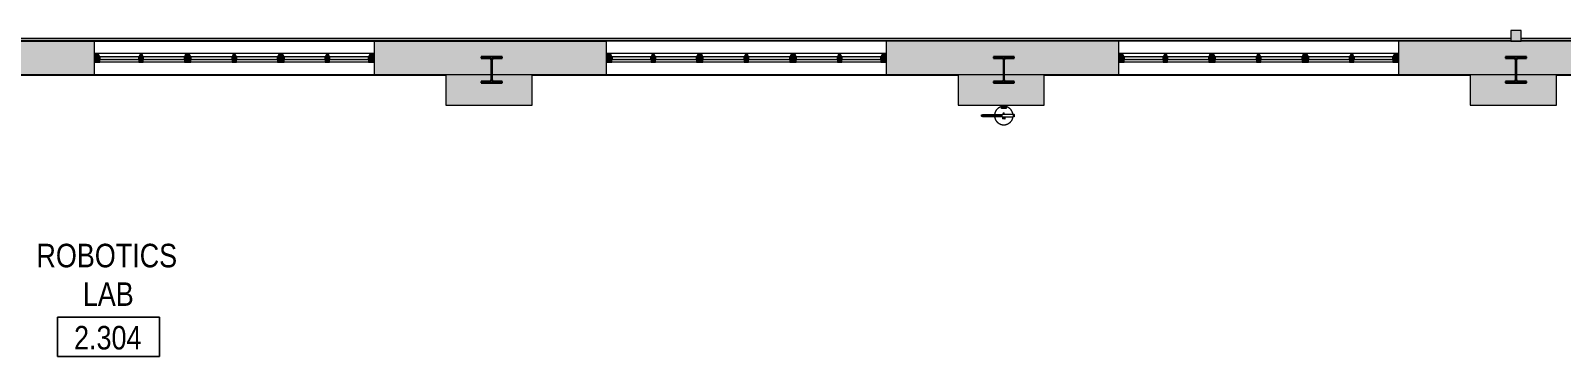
# Model space of a CAD drawing. Header units: inches. Extents: x -3803 to -1421, y -3454 to -210.
# Drawn here: x -2593 to -2007, y -334 to -210 of the extents above; entities that cross this region are included whole.
import ezdxf

# ---------------------------------------------------------------- set-up
doc = ezdxf.new("R2010")
doc.units = ezdxf.units.IN
doc.header["$MEASUREMENT"] = 0
doc.linetypes.add('Hidden Equipment- BSALS', pattern=[0.0625, 0.03125, -0.03125])
for name, color, linetype, lineweight in [('A-AREA-IDEN', 2, 'Continuous', 9), ('A-FLOR', 192, 'Continuous', 13), ('A-GENM', 13, 'Continuous', 9), ('A-GLAZ-CURT', 52, 'Continuous', 13), ('A-GLAZ-CWMG', 51, 'Continuous', 13), ('A-WALL', 113, 'Continuous', 13), ('A-WALL-PATT', 111, 'Continuous', 13), ('I-WALL', 2, 'Continuous', 13), ('Q-SPCQ', 91, 'Continuous', 13), ('S-COLS', 52, 'Continuous', 13)]:
    doc.layers.add(name, color=color, linetype=linetype, lineweight=lineweight)
doc.styles.add('Arial Narrow', font='ARIALN.TTF', dxfattribs={"height": 9})

# ---------------------------------------------------------------- blocks, each defined once
blk = doc.blocks.new('_STL - Column - W Shape - 2017v1 - W10x39-1513825-DIMENSION PLAN - LEVEL 2 _579_ - 2__ - CAD')
at = {"layer": 'S-COLS'}
blk.add_hatch(color=130, dxfattribs=at).paths.add_polyline_path([(-4, -4.96), (3.99, -4.96), (3.99, -4.43), (0.66, -4.43), (0.31, -4.28), (0.16, -3.93), (0.16, 3.93), (0.31, 4.28), (0.66, 4.43), (3.99, 4.43), (3.99, 4.96), (-4, 4.96), (-4, 4.43), (-0.66, 4.43), (-0.31, 4.28), (-0.16, 3.93), (-0.16, -3.93), (-0.31, -4.28), (-0.66, -4.43), (-4, -4.43)], flags=0)
at = {"layer": 'S-COLS', "color": 253, "lineweight": 25}
for p, q in [((3.99, 4.96), (-4, 4.96)), ((-4, 4.96), (-4, 4.43)), ((-4, 4.43), (-0.66, 4.43)), ((-0.16, 3.93), (-0.16, -3.93)), ((0.16, -3.93), (0.16, 3.93)), ((0.66, 4.43), (3.99, 4.43)), ((3.99, 4.43), (3.99, 4.96)), ((-0.66, -4.43), (-4, -4.43)), ((-4, -4.43), (-4, -4.96)), ((-4, -4.96), (3.99, -4.96)), ((3.99, -4.43), (0.66, -4.43)), ((3.99, -4.96), (3.99, -4.43))]:
    blk.add_line(p, q, dxfattribs=at)
for centre, start, end in [((-0.66, 3.93), 0, 90), ((0.66, 3.93), 90, 180), ((-0.66, -3.93), 270, 0), ((0.66, -3.93), 180, 270)]:
    blk.add_arc(centre, 0.5, start, end, dxfattribs=at)
blk = doc.blocks.new('15830016-STRUCT_MARTINEZ-MOORE_CENTRAL_v2018_rvt-1-DIMENSION PLAN - LEVEL 2 _579_ - 2__ - CAD')
at = {"color": 250, "lineweight": 13}
for p in [(-2416.4, -224.64), (-2220.4, -224.64), (-2024.4, -224.64)]:
    blk.add_blockref('_STL - Column - W Shape - 2017v1 - W10x39-1513825-DIMENSION PLAN - LEVEL 2 _579_ - 2__ - CAD', p, dxfattribs=at)
blk = doc.blocks.new('level 2 - band2 - level 2 - band-474741-DIMENSION PLAN - LEVEL 2 _579_ - 2__ - CAD')
at = {"layer": 'A-WALL', "lineweight": 20}
for p, q in [((-2610.4, -212.52), (-2026.4, -212.52)), ((-2610.4, -213.27), (-2026.4, -213.27)), ((-2022.4, -212.52), (-1633.27, -212.52)), ((-2022.4, -213.27), (-1832.9, -213.27))]:
    blk.add_line(p, q, dxfattribs=at)
blk = doc.blocks.new('System Panel - Winco Glass-383966-DIMENSION PLAN - LEVEL 2 _579_ - 2__ - CAD')
at = {"layer": 'A-GLAZ-CURT', "lineweight": 9}
blk.add_hatch(color=90, dxfattribs=at).paths.add_polyline_path([(7.46, 0), (-7.46, 0), (-7.46, -1), (7.46, -1)], flags=0)
at = {"layer": 'A-GLAZ-CURT', "lineweight": 20}
for p, q in [((7.46, 0), (-7.46, 0)), ((-7.46, 0), (-7.46, -1)), ((-7.46, -1), (7.46, -1)), ((7.46, -1), (7.46, 0))]:
    blk.add_line(p, q, dxfattribs=at)
blk = doc.blocks.new('System Panel - Winco Glass-383967-DIMENSION PLAN - LEVEL 2 _579_ - 2__ - CAD')
at = {"layer": 'A-GLAZ-CURT', "lineweight": 9}
blk.add_hatch(color=90, dxfattribs=at).paths.add_polyline_path([(7.89, 0), (-7.89, 0), (-7.89, -1), (7.89, -1)], flags=0)
at = {"layer": 'A-GLAZ-CURT', "lineweight": 20}
for p, q in [((7.89, 0), (-7.89, 0)), ((-7.89, 0), (-7.89, -1)), ((7.89, -1), (7.89, 0)), ((-7.89, -1), (7.89, -1))]:
    blk.add_line(p, q, dxfattribs=at)
blk = doc.blocks.new('Rectangular Mullion - Winco Accent Full-Large-383988-DIMENSION PLAN - LEVEL 2 _579_ - 2__ - CAD')
at = {"layer": 'A-GLAZ-CWMG', "lineweight": 9}
blk.add_hatch(color=90, dxfattribs=at).paths.add_polyline_path([(1.22, 0), (0.64, -1.25), (-0.64, -1.25), (-1.22, 0), (-1.22, 2), (1.22, 2)], flags=0)
at = {"layer": 'A-GLAZ-CWMG', "lineweight": 20}
for p, q in [((-1.22, 2), (1.22, 2)), ((-1.22, 0), (-1.22, 2)), ((-0.64, -1.25), (-1.22, 0)), ((1.22, 0), (0.64, -1.25)), ((1.22, 2), (1.22, 0)), ((0.64, -1.25), (-0.64, -1.25))]:
    blk.add_line(p, q, dxfattribs=at)
blk = doc.blocks.new('Rectangular Mullion - Winco Accent Full-383995-DIMENSION PLAN - LEVEL 2 _579_ - 2__ - CAD')
at = {"layer": 'A-GLAZ-CWMG', "lineweight": 9}
blk.add_hatch(color=90, dxfattribs=at).paths.add_polyline_path([(0.84, 0), (0.26, -1.25), (-0.26, -1.25), (-0.84, 0), (-0.84, 2), (0.84, 2)], flags=0)
at = {"layer": 'A-GLAZ-CWMG', "lineweight": 20}
for p, q in [((-0.84, 2), (0.84, 2)), ((-0.84, 0), (-0.84, 2)), ((-0.26, -1.25), (-0.84, 0)), ((0.84, 0), (0.26, -1.25)), ((0.84, 2), (0.84, 0)), ((0.26, -1.25), (-0.26, -1.25))]:
    blk.add_line(p, q, dxfattribs=at)
blk = doc.blocks.new('Rectangular Mullion - Winco Accent Full_Right-Large-384009-DIMENSION PLAN - LEVEL 2 _579_ - 2__ - CAD')
at = {"layer": 'A-GLAZ-CWMG', "lineweight": 9}
blk.add_hatch(color=90, dxfattribs=at).paths.add_polyline_path([(-2.06, 0), (-1.48, -1.25), (0, -1.25), (0, 2), (-2.06, 2)], flags=0)
at = {"layer": 'A-GLAZ-CWMG', "lineweight": 20}
for p, q in [((0, 2), (-2.06, 2)), ((-2.06, 2), (-2.06, 0)), ((-2.06, 0), (-1.48, -1.25)), ((0, -1.25), (0, 2)), ((-1.48, -1.25), (0, -1.25))]:
    blk.add_line(p, q, dxfattribs=at)
blk = doc.blocks.new('Rectangular Mullion - Winco Accent Full_Left-Large-384018-DIMENSION PLAN - LEVEL 2 _579_ - 2__ - CAD')
at = {"layer": 'A-GLAZ-CWMG', "lineweight": 9}
blk.add_hatch(color=90, dxfattribs=at).paths.add_polyline_path([(0, -1.25), (-1.48, -1.25), (-2.06, 0), (-2.06, 2), (0, 2)], flags=0)
at = {"layer": 'A-GLAZ-CWMG', "lineweight": 20}
for p, q in [((-2.06, 0), (-2.06, 2)), ((-2.06, 2), (0, 2)), ((-1.48, -1.25), (-2.06, 0)), ((0, 2), (0, -1.25)), ((0, -1.25), (-1.48, -1.25))]:
    blk.add_line(p, q, dxfattribs=at)
blk = doc.blocks.new('Rectangular Mullion - Winco Accent Full_Right-Large-384019-DIMENSION PLAN - LEVEL 2 _579_ - 2__ - CAD')
at = {"layer": 'A-GLAZ-CWMG', "lineweight": 9}
for p, q in [((-1638.83, -782.08), (-1638.83, -767.15)), ((-1635.58, -782.66), (-1635.58, -766.57))]:
    blk.add_line(p, q, dxfattribs=at)
blk = doc.blocks.new('Rectangular Mullion - Winco Accent Full_Right-Large-384020-DIMENSION PLAN - LEVEL 2 _579_ - 2__ - CAD')
at = {"layer": 'A-GLAZ-CWMG', "lineweight": 9}
for p, q in [((-1638.83, -747.26), (-1638.83, -731.48)), ((-1635.58, -747.84), (-1635.58, -730.9))]:
    blk.add_line(p, q, dxfattribs=at)
blk = doc.blocks.new('Rectangular Mullion - Winco Accent Full_Right-Large-V29-DIMENSION PLAN - LEVEL 2 _579_ - 2__ - CAD')
at = {"layer": 'A-GLAZ-CWMG', "lineweight": 9}
for p, q in [((-1638.83, -729.8), (-1638.83, -714.03)), ((-1635.58, -730.38), (-1635.58, -713.44))]:
    blk.add_line(p, q, dxfattribs=at)
blk = doc.blocks.new('Rectangular Mullion - Winco Accent Full_Right-Large-384021-DIMENSION PLAN - LEVEL 2 _579_ - 2__ - CAD')
at = {"layer": 'A-GLAZ-CWMG', "lineweight": 9}
for p, q in [((-1638.83, -694.13), (-1638.83, -679.2)), ((-1635.58, -694.71), (-1635.58, -678.62))]:
    blk.add_line(p, q, dxfattribs=at)
blk = doc.blocks.new('Equip-Fire_Extinguisher-Bracket-Mnt-BSALS - FEB-V102-DIMENSION PLAN - LEVEL 2 _579_ - 2__ - CAD')
at = {"layer": 'Q-SPCQ', "lineweight": 20}
for p, q in [((-0.89, 3.2), (0.89, 3.2)), ((-0.89, 2.81), (-0.89, 3.2)), ((-0.89, 2.71), (-0.89, 2.81)), ((-0.89, 2.81), (0.89, 2.81)), ((-0.81, 2.81), (-0.81, 2.71)), ((-0.59, -0.59), (-0.59, 0.59)), ((-0.2, 1.1), (-0.2, 0.59)), ((-0.2, 1.1), (0.2, 1.1)), ((-0.19, 1.1), (-0.2, 1.1)), ((0.2, 1.1), (0.19, 1.1)), ((0.2, 0.59), (0.2, 1.1)), ((0.81, 2.71), (0.81, 2.81)), ((0.89, 3.2), (0.89, 2.81)), ((0.89, 2.81), (0.89, 2.71)), ((3.54, 0.59), (3.54, -0.59)), ((3.94, 0.46), (3.94, 0.51)), ((3.94, 0.46), (3.94, -0.46)), ((-0.47, -0.8), (-0.47, -1.27)), ((-0.47, -0.8), (0.47, -0.8)), ((-0.45, -0.8), (-0.47, -0.8)), ((-0.47, -1.27), (-0.45, -1.27)), ((0.47, -1.27), (-0.47, -1.27)), ((-0.2, -0.59), (-0.2, -0.8)), ((0.2, -0.8), (0.2, -0.59)), ((0.47, -0.8), (0.45, -0.8)), ((0.45, -1.27), (0.47, -1.27)), ((0.47, -1.27), (0.47, -0.8)), ((3.94, -0.51), (3.94, -0.46))]:
    blk.add_line(p, q, dxfattribs=at)
at = {"layer": 'Q-SPCQ', "lineweight": 20, "flags": 128}
for points in [[(-8.22, -0.35), (-8.29, -0.35), (-8.36, -0.32), (-8.43, -0.28), (-8.48, -0.23), (-8.52, -0.17), (-8.55, -0.1), (-8.57, -0.03), (-8.57, 0.04), (-8.55, 0.12), (-8.52, 0.19), (-8.47, 0.25), (-8.42, 0.29), (-8.37, 0.32), (-8.29, 0.35), (-8.22, 0.35)], [(-0.59, 0.35), (-2.13, 0.35), (-3.61, 0.35), (-4.89, 0.35), (-5.96, 0.35), (-6.82, 0.35), (-7.47, 0.35), (-7.92, 0.35), (-8.17, 0.35), (-8.2, 0.35), (-8.03, 0.35)], [(-8.03, 0.35), (-8.2, 0.35), (-8.17, 0.35), (-7.92, 0.35), (-7.47, 0.35), (-6.82, 0.35), (-5.96, 0.35), (-4.89, 0.35), (-3.61, 0.35), (-2.13, 0.35), (-0.59, 0.35)], [(3.49, 0.59), (3.47, 0.7), (3.44, 0.84), (3.41, 0.98), (3.36, 1.11), (3.32, 1.25), (3.26, 1.38), (3.21, 1.51), (3.14, 1.64), (3.07, 1.76), (3, 1.88), (2.92, 2), (2.84, 2.12), (2.76, 2.23), (2.66, 2.34), (2.57, 2.44), (2.47, 2.54), (2.37, 2.64), (2.26, 2.73), (2.15, 2.82), (2.03, 2.9), (1.91, 2.98), (1.79, 3.06), (1.67, 3.13), (1.54, 3.19), (1.41, 3.25), (1.28, 3.3), (1.15, 3.35), (1.02, 3.39), (0.88, 3.43), (0.74, 3.46), (0.6, 3.49), (0.46, 3.51), (0.32, 3.53), (0.18, 3.54), (0.04, 3.54), (-0.1, 3.54), (-0.25, 3.53), (-0.39, 3.52), (-0.53, 3.5), (-0.67, 3.48), (-0.81, 3.45), (-0.94, 3.42), (-1.08, 3.38), (-1.21, 3.33), (-1.34, 3.28), (-1.47, 3.22), (-1.6, 3.16), (-1.73, 3.09), (-1.85, 3.02), (-1.97, 2.95), (-2.09, 2.86), (-2.2, 2.78), (-2.31, 2.69), (-2.41, 2.59), (-2.52, 2.5), (-2.61, 2.39), (-2.71, 2.29), (-2.8, 2.18), (-2.88, 2.06), (-2.96, 1.95), (-3.04, 1.83), (-3.11, 1.7), (-3.17, 1.58), (-3.23, 1.45), (-3.29, 1.32), (-3.34, 1.19), (-3.38, 1.05), (-3.42, 0.92), (-3.46, 0.78), (-3.49, 0.64), (-3.51, 0.5), (-3.53, 0.36)], [(-8.03, -0.35), (-8.2, -0.35), (-8.17, -0.35), (-7.92, -0.35), (-7.47, -0.35), (-6.82, -0.35), (-5.96, -0.35), (-4.89, -0.35), (-3.61, -0.35), (-2.13, -0.35), (-0.59, -0.35)], [(-0.59, -0.35), (-2.13, -0.35), (-3.61, -0.35), (-4.89, -0.35), (-5.96, -0.35), (-6.82, -0.35), (-7.47, -0.35), (-7.92, -0.35), (-8.17, -0.35), (-8.2, -0.35), (-8.03, -0.35)], [(-3.53, -0.35), (-3.52, -0.42), (-3.5, -0.56), (-3.47, -0.7), (-3.44, -0.84), (-3.41, -0.98), (-3.36, -1.11), (-3.32, -1.25), (-3.26, -1.38), (-3.21, -1.51), (-3.14, -1.64), (-3.07, -1.76), (-3, -1.88), (-2.92, -2), (-2.84, -2.12), (-2.76, -2.23), (-2.66, -2.34), (-2.57, -2.44), (-2.47, -2.54), (-2.37, -2.64), (-2.26, -2.73), (-2.15, -2.82), (-2.03, -2.9), (-1.91, -2.98), (-1.79, -3.06), (-1.67, -3.13), (-1.54, -3.19), (-1.41, -3.25), (-1.28, -3.3), (-1.15, -3.35), (-1.02, -3.39), (-0.88, -3.43), (-0.74, -3.46), (-0.6, -3.49), (-0.46, -3.51), (-0.32, -3.53), (-0.18, -3.54), (-0.04, -3.54), (0.1, -3.54), (0.25, -3.53), (0.39, -3.52), (0.53, -3.5), (0.67, -3.48), (0.81, -3.45), (0.94, -3.42), (1.08, -3.38), (1.21, -3.33), (1.34, -3.28), (1.47, -3.22), (1.6, -3.16), (1.73, -3.09), (1.85, -3.02), (1.97, -2.95), (2.09, -2.86), (2.2, -2.78), (2.31, -2.69), (2.41, -2.59), (2.52, -2.5), (2.61, -2.39), (2.71, -2.29), (2.8, -2.18), (2.88, -2.06), (2.96, -1.95), (3.04, -1.83), (3.11, -1.7), (3.17, -1.58), (3.23, -1.45), (3.29, -1.32), (3.34, -1.19), (3.38, -1.05), (3.42, -0.92), (3.46, -0.78), (3.49, -0.64), (3.49, -0.59)]]:
    blk.add_lwpolyline(points, dxfattribs=at)
at = {"layer": 'Q-SPCQ', "lineweight": 20}
for start, end in [(118.43379, 121.2684), (58.85413, 60.75517), (238.85413, 241.31522), (298.43379, 301.2684)]:
    blk.add_arc((0, 0), 3.54, start, end, dxfattribs=at)
for centre, start_param, end_param in [((-0.01, 1.79), 1.719907, 1.734919), ((0.01, 1.79), 1.406674, 1.421685)]:
    blk.add_ellipse(centre, major_axis=(5.38, 0), ratio=0.173648, start_param=start_param, end_param=end_param, dxfattribs=at)
for points in [[(-0.89, 2.71), (-0.89, 2.74), (-0.89, 2.78), (-0.89, 2.81)], [(-0.59, 0.59), (-0.12, 0.59), (1.26, 0.59), (3.54, 0.59)], [(0.89, 2.81), (0.89, 2.78), (0.89, 2.74), (0.89, 2.71)], [(3.54, 0.51), (3.68, 0.51), (3.81, 0.51), (3.94, 0.51)], [(3.54, 0.46), (3.68, 0.46), (3.81, 0.46), (3.94, 0.46)], [(3.54, -0.59), (1.26, -0.59), (-0.12, -0.59), (-0.59, -0.59)], [(3.94, -0.46), (3.81, -0.46), (3.68, -0.46), (3.54, -0.46)], [(3.94, -0.51), (3.81, -0.51), (3.68, -0.51), (3.54, -0.51)]]:
    blk.add_open_spline(points, degree=3, dxfattribs=at)
blk = doc.blocks.new('Down Spouts3 - Down Spouts-4005655-DIMENSION PLAN - LEVEL 2 _579_ - 2__ - CAD')
at = {"layer": 'A-GENM'}
h = blk.add_hatch(color=90, dxfattribs=at)
h.paths.add_polyline_path([(-2022.4, -213.65), (-2022.4, -209.65), (-2026.4, -209.65), (-2026.4, -213.65)], flags=0)
h.paths.add_polyline_path([(-2614.4, -213.65), (-2610.4, -213.65), (-2610.4, -209.65), (-2614.4, -209.65)], flags=0)
h.paths.add_polyline_path([(-3202.4, -213.65), (-3198.4, -213.65), (-3198.4, -209.65), (-3202.4, -209.65)], flags=0)
for p, q in [((-2022.4, -209.65), (-2026.4, -209.65)), ((-2026.4, -209.65), (-2026.4, -213.65)), ((-2022.4, -213.65), (-2022.4, -209.65)), ((-2026.4, -213.65), (-2022.4, -213.65))]:
    blk.add_line(p, q, dxfattribs=at)
blk = doc.blocks.new('Room Tag- BSALS - Room Tag-28050-DIMENSION PLAN - LEVEL 2 _579_ - 2__ - CAD')
at = {"layer": 'A-AREA-IDEN'}
for p, q in [((-0.203125, -0.171875), (-0.203125, -0.015625)), ((-0.203125, -0.015625), (0.203125, -0.015625)), ((0.203125, -0.015625), (-0.203125, -0.015625)), ((-0.203125, -0.015625), (-0.203125, -0.171875)), ((0.203125, -0.015625), (0.203125, -0.171875)), ((0.203125, -0.171875), (0.203125, -0.015625)), ((0.203125, -0.171875), (-0.203125, -0.171875)), ((-0.203125, -0.171875), (0.203125, -0.171875))]:
    blk.add_line(p, q, dxfattribs=at)

msp = doc.modelspace()

# ---------------------------------------------------------------- hatches: boundary and pattern name
at = {"layer": 'A-WALL-PATT', "lineweight": 20}
h = msp.add_hatch(color=10, dxfattribs=at)
h.paths.add_polyline_path([(-3579.52, -226.52), (-3525.4, -226.52), (-3525.4, -213.64), (-3579.52, -213.64)], flags=0)
h.paths.add_polyline_path([(-3461.4, -226.52), (-3396.56, -226.52), (-3396.56, -220.71), (-3396.7, -220.36), (-3397.06, -220.21), (-3400.39, -220.21), (-3400.39, -219.68), (-3392.4, -219.68), (-3392.4, -220.21), (-3395.74, -220.21), (-3396.09, -220.36), (-3396.24, -220.71), (-3396.24, -226.52), (-3352.4, -226.52), (-3352.4, -213.64), (-3461.4, -213.64)], flags=0)
h.paths.add_polyline_path([(-3245.4, -226.52), (-3200.56, -226.52), (-3200.56, -220.71), (-3200.7, -220.36), (-3201.06, -220.21), (-3204.39, -220.21), (-3204.39, -219.68), (-3196.4, -219.68), (-3196.4, -220.21), (-3199.8, -220.24), (-3200.09, -220.36), (-3200.24, -220.71), (-3200.24, -226.52), (-3156.4, -226.52), (-3156.4, -213.64), (-3245.4, -213.64), (-3245.4, -220.21)], flags=0)
h.paths.add_polyline_path([(-3049.4, -226.52), (-3004.56, -226.52), (-3004.56, -220.71), (-3004.7, -220.36), (-3005.06, -220.21), (-3008.39, -220.21), (-3008.39, -219.68), (-3000.4, -219.68), (-3000.4, -220.21), (-3003.74, -220.21), (-3004.09, -220.36), (-3004.24, -220.71), (-3004.24, -226.52), (-2959.4, -226.52), (-2959.4, -213.64), (-3049.4, -213.64)], flags=0)
h.paths.add_polyline_path([(-2852.4, -226.52), (-2808.56, -226.52), (-2808.56, -220.71), (-2808.7, -220.36), (-2809.06, -220.21), (-2812.39, -220.21), (-2812.39, -219.68), (-2804.4, -219.68), (-2804.4, -220.21), (-2807.74, -220.21), (-2808.09, -220.36), (-2808.24, -220.71), (-2808.24, -226.52), (-2764.4, -226.52), (-2764.4, -213.64), (-2852.4, -213.64), (-2852.4, -220.21)], flags=0)
h.paths.add_polyline_path([(-2657.4, -226.52), (-2612.56, -226.52), (-2612.56, -220.71), (-2612.7, -220.36), (-2613.06, -220.21), (-2616.39, -220.21), (-2616.39, -219.68), (-2608.4, -219.68), (-2608.4, -220.21), (-2611.8, -220.24), (-2612.09, -220.36), (-2612.24, -220.71), (-2612.24, -226.52), (-2568.4, -226.52), (-2568.4, -213.64), (-2657.4, -213.64)], flags=0)
h.paths.add_polyline_path([(-2461.4, -226.52), (-2416.56, -226.52), (-2416.56, -220.71), (-2416.7, -220.36), (-2417.06, -220.21), (-2420.39, -220.21), (-2420.39, -219.68), (-2412.4, -219.68), (-2412.4, -220.21), (-2415.8, -220.24), (-2416.09, -220.36), (-2416.24, -220.71), (-2416.24, -226.52), (-2372.4, -226.52), (-2372.4, -213.64), (-2461.4, -213.64)], flags=0)
h.paths.add_polyline_path([(-2265.4, -226.52), (-2220.56, -226.52), (-2220.56, -220.71), (-2220.7, -220.36), (-2221.06, -220.21), (-2224.39, -220.21), (-2224.39, -219.68), (-2216.4, -219.68), (-2216.4, -220.21), (-2219.8, -220.24), (-2220.09, -220.36), (-2220.24, -220.71), (-2220.24, -226.52), (-2176.4, -226.52), (-2176.4, -213.64), (-2265.4, -213.64)], flags=0)
h.paths.add_polyline_path([(-2069.4, -226.52), (-2024.56, -226.52), (-2024.56, -220.71), (-2024.7, -220.36), (-2025.06, -220.21), (-2028.39, -220.21), (-2028.39, -219.68), (-2020.4, -219.68), (-2020.4, -220.21), (-2023.8, -220.24), (-2024.09, -220.36), (-2024.24, -220.71), (-2024.24, -226.52), (-1980.4, -226.52), (-1980.4, -213.64), (-2069.4, -213.64)], flags=0)
h.paths.add_polyline_path([(-1873.4, -226.52), (-1828.56, -226.52), (-1828.56, -220.71), (-1828.7, -220.36), (-1829.06, -220.21), (-1832.39, -220.21), (-1832.39, -219.68), (-1824.4, -219.68), (-1824.4, -220.21), (-1827.74, -220.21), (-1828.09, -220.36), (-1828.24, -220.71), (-1828.24, -226.52), (-1763.4, -226.52), (-1763.4, -213.64), (-1873.4, -213.64), (-1873.4, -220.21)], flags=0)
h.paths.add_polyline_path([(-1699.4, -226.52), (-1634.4, -226.52), (-1634.4, -213.64), (-1699.4, -213.64)], flags=0)
for points in [[(-2433.9, -238.14), (-2400.9, -238.14), (-2400.9, -226.52), (-2416.24, -226.52), (-2416.24, -228.57), (-2416.09, -228.92), (-2415.74, -229.07), (-2412.4, -229.07), (-2412.4, -229.6), (-2420.39, -229.6), (-2420.39, -229.07), (-2417.06, -229.07), (-2416.7, -228.92), (-2416.56, -228.57), (-2416.56, -226.52), (-2433.9, -226.52), (-2433.9, -229.6)], [(-2233.94, -238.14), (-2204.9, -238.14), (-2204.9, -226.52), (-2220.24, -226.52), (-2220.24, -228.57), (-2220.09, -228.92), (-2219.74, -229.07), (-2216.4, -229.07), (-2216.4, -229.6), (-2224.39, -229.6), (-2224.39, -229.07), (-2221.06, -229.07), (-2220.7, -228.92), (-2220.56, -228.57), (-2220.56, -226.52), (-2237.9, -226.52), (-2237.9, -238.14)], [(-2041.9, -238.14), (-2008.9, -238.14), (-2008.9, -226.52), (-2024.24, -226.52), (-2024.24, -228.57), (-2024.09, -228.92), (-2023.74, -229.07), (-2020.4, -229.07), (-2020.4, -229.6), (-2028.39, -229.6), (-2028.39, -229.07), (-2025.06, -229.07), (-2024.7, -228.92), (-2024.56, -228.57), (-2024.56, -226.52), (-2041.9, -226.52), (-2041.9, -229.6)]]:
    msp.add_hatch(color=10, dxfattribs=at).paths.add_polyline_path(points, flags=0)

# ---------------------------------------------------------------- linework, layer by layer
at = {"layer": 'A-FLOR', "lineweight": 20}
for p, q in [((-2433.9, -226.77), (-2596.9, -226.77)), ((-2237.9, -226.77), (-2400.9, -226.77)), ((-2041.9, -226.77), (-2204.9, -226.77)), ((-1845.9, -226.77), (-2008.9, -226.77))]:
    msp.add_line(p, q, dxfattribs=at)
at = {"layer": 'A-WALL', "lineweight": 20}
for p, q in [((-3592.4, -213.64), (-2372.4, -213.64)), ((-2568.4, -226.52), (-2568.4, -213.64)), ((-2461.4, -213.64), (-2461.4, -226.52)), ((-1634.4, -213.64), (-2372.4, -213.64)), ((-2372.4, -226.52), (-2372.4, -213.64)), ((-2265.4, -213.64), (-2265.4, -226.52)), ((-2176.4, -226.52), (-2176.4, -213.64)), ((-2069.4, -213.64), (-2069.4, -226.52)), ((-2433.9, -226.52), (-2596.9, -226.52)), ((-2237.9, -226.52), (-2400.9, -226.52)), ((-2041.9, -226.52), (-2204.9, -226.52)), ((-1845.9, -226.52), (-2008.9, -226.52))]:
    msp.add_line(p, q, dxfattribs=at)
at = {"layer": 'I-WALL', "lineweight": 20}
for p, q in [((-2416.56, -226.52), (-2433.9, -226.52)), ((-2433.9, -226.52), (-2433.9, -238.14)), ((-2400.9, -226.52), (-2416.24, -226.52)), ((-2400.9, -238.14), (-2400.9, -226.52)), ((-2220.56, -226.52), (-2237.9, -226.52)), ((-2237.9, -226.52), (-2237.9, -238.14)), ((-2204.9, -226.52), (-2220.24, -226.52)), ((-2204.9, -238.14), (-2204.9, -226.52)), ((-2024.56, -226.52), (-2041.9, -226.52)), ((-2041.9, -226.52), (-2041.9, -238.14)), ((-2008.9, -226.52), (-2024.24, -226.52)), ((-2008.9, -238.14), (-2008.9, -226.52)), ((-2433.9, -238.14), (-2400.9, -238.14)), ((-2237.9, -238.14), (-2204.9, -238.14)), ((-2041.9, -238.14), (-2008.9, -238.14))]:
    msp.add_line(p, q, dxfattribs=at)

# ---------------------------------------------------------------- block references
at = {"lineweight": 5}
msp.add_blockref('15830016-STRUCT_MARTINEZ-MOORE_CENTRAL_v2018_rvt-1-DIMENSION PLAN - LEVEL 2 _579_ - 2__ - CAD', (0, 0), dxfattribs=at)
at = {"layer": 'A-AREA-IDEN', "xscale": 95.99999999999994, "yscale": 95.99999999999994, "zscale": 95.99999999999994}
msp.add_blockref('Room Tag- BSALS - Room Tag-28050-DIMENSION PLAN - LEVEL 2 _579_ - 2__ - CAD', (-2562.97, -317.7), dxfattribs=at)
at = {"layer": 'A-GENM'}
msp.add_blockref('Down Spouts3 - Down Spouts-4005655-DIMENSION PLAN - LEVEL 2 _579_ - 2__ - CAD', (0, 0), dxfattribs=at)
at = {"layer": 'A-GLAZ-CURT', "lineweight": 9}
for name, p in [('System Panel - Winco Glass-383966-DIMENSION PLAN - LEVEL 2 _579_ - 2__ - CAD', (-2558.87, -219.64)), ('System Panel - Winco Glass-383967-DIMENSION PLAN - LEVEL 2 _579_ - 2__ - CAD', (-2541.83, -219.64)), ('System Panel - Winco Glass-383967-DIMENSION PLAN - LEVEL 2 _579_ - 2__ - CAD', (-2523.62, -219.64)), ('System Panel - Winco Glass-383967-DIMENSION PLAN - LEVEL 2 _579_ - 2__ - CAD', (-2506.17, -219.64)), ('System Panel - Winco Glass-383967-DIMENSION PLAN - LEVEL 2 _579_ - 2__ - CAD', (-2487.96, -219.64)), ('System Panel - Winco Glass-383966-DIMENSION PLAN - LEVEL 2 _579_ - 2__ - CAD', (-2470.92, -219.64)), ('System Panel - Winco Glass-383966-DIMENSION PLAN - LEVEL 2 _579_ - 2__ - CAD', (-2362.87, -219.64)), ('System Panel - Winco Glass-383967-DIMENSION PLAN - LEVEL 2 _579_ - 2__ - CAD', (-2345.83, -219.64)), ('System Panel - Winco Glass-383967-DIMENSION PLAN - LEVEL 2 _579_ - 2__ - CAD', (-2327.62, -219.64)), ('System Panel - Winco Glass-383967-DIMENSION PLAN - LEVEL 2 _579_ - 2__ - CAD', (-2310.17, -219.64)), ('System Panel - Winco Glass-383967-DIMENSION PLAN - LEVEL 2 _579_ - 2__ - CAD', (-2291.96, -219.64)), ('System Panel - Winco Glass-383966-DIMENSION PLAN - LEVEL 2 _579_ - 2__ - CAD', (-2274.92, -219.64)), ('System Panel - Winco Glass-383966-DIMENSION PLAN - LEVEL 2 _579_ - 2__ - CAD', (-2166.87, -219.64)), ('System Panel - Winco Glass-383967-DIMENSION PLAN - LEVEL 2 _579_ - 2__ - CAD', (-2149.83, -219.64)), ('System Panel - Winco Glass-383967-DIMENSION PLAN - LEVEL 2 _579_ - 2__ - CAD', (-2131.62, -219.64)), ('System Panel - Winco Glass-383967-DIMENSION PLAN - LEVEL 2 _579_ - 2__ - CAD', (-2114.17, -219.64)), ('System Panel - Winco Glass-383967-DIMENSION PLAN - LEVEL 2 _579_ - 2__ - CAD', (-2095.96, -219.64)), ('System Panel - Winco Glass-383966-DIMENSION PLAN - LEVEL 2 _579_ - 2__ - CAD', (-2078.92, -219.64))]:
    msp.add_blockref(name, p, dxfattribs=at)
at = {"layer": 'A-GLAZ-CWMG', "lineweight": 9}
for name, p, rotation in [('Rectangular Mullion - Winco Accent Full_Right-Large-384009-DIMENSION PLAN - LEVEL 2 _579_ - 2__ - CAD', (-2568.4, -219.64), 180), ('Rectangular Mullion - Winco Accent Full_Right-Large-384021-DIMENSION PLAN - LEVEL 2 _579_ - 2__ - CAD', (-3245.54, 1417.19), 90.00000000005191), ('Rectangular Mullion - Winco Accent Full_Right-Large-384020-DIMENSION PLAN - LEVEL 2 _579_ - 2__ - CAD', (-3281.2, 1417.19), 90.00000000005191), ('Rectangular Mullion - Winco Accent Full_Right-Large-V29-DIMENSION PLAN - LEVEL 2 _579_ - 2__ - CAD', (-3245.54, 1417.19), 90.00000000005191), ('Rectangular Mullion - Winco Accent Full_Right-Large-384020-DIMENSION PLAN - LEVEL 2 _579_ - 2__ - CAD', (-3245.54, 1417.19), 90.00000000005191), ('Rectangular Mullion - Winco Accent Full_Right-Large-V29-DIMENSION PLAN - LEVEL 2 _579_ - 2__ - CAD', (-3209.87, 1417.19), 90.00000000005191), ('Rectangular Mullion - Winco Accent Full_Right-Large-384019-DIMENSION PLAN - LEVEL 2 _579_ - 2__ - CAD', (-3245.54, 1417.19), 90.00000000005302), ('Rectangular Mullion - Winco Accent Full_Right-Large-384009-DIMENSION PLAN - LEVEL 2 _579_ - 2__ - CAD', (-2372.4, -219.64), 180), ('Rectangular Mullion - Winco Accent Full_Right-Large-384021-DIMENSION PLAN - LEVEL 2 _579_ - 2__ - CAD', (-3049.54, 1417.19), 90.00000000005191), ('Rectangular Mullion - Winco Accent Full_Right-Large-384020-DIMENSION PLAN - LEVEL 2 _579_ - 2__ - CAD', (-3085.2, 1417.19), 90.00000000005191), ('Rectangular Mullion - Winco Accent Full_Right-Large-V29-DIMENSION PLAN - LEVEL 2 _579_ - 2__ - CAD', (-3049.54, 1417.19), 90.00000000005191), ('Rectangular Mullion - Winco Accent Full_Right-Large-384020-DIMENSION PLAN - LEVEL 2 _579_ - 2__ - CAD', (-3049.54, 1417.19), 90.00000000005191), ('Rectangular Mullion - Winco Accent Full_Right-Large-V29-DIMENSION PLAN - LEVEL 2 _579_ - 2__ - CAD', (-3013.87, 1417.19), 90.00000000005191), ('Rectangular Mullion - Winco Accent Full_Right-Large-384019-DIMENSION PLAN - LEVEL 2 _579_ - 2__ - CAD', (-3049.54, 1417.19), 90.00000000005302), ('Rectangular Mullion - Winco Accent Full_Right-Large-384009-DIMENSION PLAN - LEVEL 2 _579_ - 2__ - CAD', (-2176.4, -219.64), 180), ('Rectangular Mullion - Winco Accent Full_Right-Large-384021-DIMENSION PLAN - LEVEL 2 _579_ - 2__ - CAD', (-2853.54, 1417.19), 90.00000000005191), ('Rectangular Mullion - Winco Accent Full_Right-Large-384020-DIMENSION PLAN - LEVEL 2 _579_ - 2__ - CAD', (-2889.2, 1417.19), 90.00000000005191), ('Rectangular Mullion - Winco Accent Full_Right-Large-V29-DIMENSION PLAN - LEVEL 2 _579_ - 2__ - CAD', (-2853.54, 1417.19), 90.00000000005191), ('Rectangular Mullion - Winco Accent Full_Right-Large-384020-DIMENSION PLAN - LEVEL 2 _579_ - 2__ - CAD', (-2853.54, 1417.19), 90.00000000005191), ('Rectangular Mullion - Winco Accent Full_Right-Large-V29-DIMENSION PLAN - LEVEL 2 _579_ - 2__ - CAD', (-2817.87, 1417.19), 90.00000000005191), ('Rectangular Mullion - Winco Accent Full_Right-Large-384019-DIMENSION PLAN - LEVEL 2 _579_ - 2__ - CAD', (-2853.54, 1417.19), 90.00000000005302)]:
    msp.add_blockref(name, p, dxfattribs=dict(at, rotation=rotation))
at = {"layer": 'A-GLAZ-CWMG', "lineweight": 9, "extrusion": (0, 0, -1), "rotation": 180}
for name, p in [('Rectangular Mullion - Winco Accent Full-383995-DIMENSION PLAN - LEVEL 2 _579_ - 2__ - CAD', (2550.56, -219.64)), ('Rectangular Mullion - Winco Accent Full-Large-383988-DIMENSION PLAN - LEVEL 2 _579_ - 2__ - CAD', (2532.73, -219.64)), ('Rectangular Mullion - Winco Accent Full-383995-DIMENSION PLAN - LEVEL 2 _579_ - 2__ - CAD', (2514.9, -219.64)), ('Rectangular Mullion - Winco Accent Full-Large-383988-DIMENSION PLAN - LEVEL 2 _579_ - 2__ - CAD', (2497.06, -219.64)), ('Rectangular Mullion - Winco Accent Full-383995-DIMENSION PLAN - LEVEL 2 _579_ - 2__ - CAD', (2479.23, -219.64)), ('Rectangular Mullion - Winco Accent Full_Left-Large-384018-DIMENSION PLAN - LEVEL 2 _579_ - 2__ - CAD', (2461.4, -219.64)), ('Rectangular Mullion - Winco Accent Full-383995-DIMENSION PLAN - LEVEL 2 _579_ - 2__ - CAD', (2354.56, -219.64)), ('Rectangular Mullion - Winco Accent Full-Large-383988-DIMENSION PLAN - LEVEL 2 _579_ - 2__ - CAD', (2336.73, -219.64)), ('Rectangular Mullion - Winco Accent Full-383995-DIMENSION PLAN - LEVEL 2 _579_ - 2__ - CAD', (2318.9, -219.64)), ('Rectangular Mullion - Winco Accent Full-Large-383988-DIMENSION PLAN - LEVEL 2 _579_ - 2__ - CAD', (2301.06, -219.64)), ('Rectangular Mullion - Winco Accent Full-383995-DIMENSION PLAN - LEVEL 2 _579_ - 2__ - CAD', (2283.23, -219.64)), ('Rectangular Mullion - Winco Accent Full_Left-Large-384018-DIMENSION PLAN - LEVEL 2 _579_ - 2__ - CAD', (2265.4, -219.64)), ('Rectangular Mullion - Winco Accent Full-383995-DIMENSION PLAN - LEVEL 2 _579_ - 2__ - CAD', (2158.56, -219.64)), ('Rectangular Mullion - Winco Accent Full-Large-383988-DIMENSION PLAN - LEVEL 2 _579_ - 2__ - CAD', (2140.73, -219.64)), ('Rectangular Mullion - Winco Accent Full-383995-DIMENSION PLAN - LEVEL 2 _579_ - 2__ - CAD', (2122.9, -219.64)), ('Rectangular Mullion - Winco Accent Full-Large-383988-DIMENSION PLAN - LEVEL 2 _579_ - 2__ - CAD', (2105.06, -219.64)), ('Rectangular Mullion - Winco Accent Full-383995-DIMENSION PLAN - LEVEL 2 _579_ - 2__ - CAD', (2087.23, -219.64)), ('Rectangular Mullion - Winco Accent Full_Left-Large-384018-DIMENSION PLAN - LEVEL 2 _579_ - 2__ - CAD', (2069.4, -219.64))]:
    msp.add_blockref(name, p, dxfattribs=at)
at = {"layer": 'A-WALL', "lineweight": 20}
msp.add_blockref('level 2 - band2 - level 2 - band-474741-DIMENSION PLAN - LEVEL 2 _579_ - 2__ - CAD', (0, 0), dxfattribs=at)
at = {"layer": 'Q-SPCQ', "linetype": 'Hidden Equipment- BSALS', "lineweight": 20}
msp.add_blockref('Equip-Fire_Extinguisher-Bracket-Mnt-BSALS - FEB-V102-DIMENSION PLAN - LEVEL 2 _579_ - 2__ - CAD', (-2220.4, -242.14), dxfattribs=at)

# ---------------------------------------------------------------- texts
at = {"layer": 'A-AREA-IDEN', "char_height": 9, "attachment_point": 1, "style": 'Arial Narrow'}
for s, insert, width in [('ROBOTICS', (-2590.59, -291.15), 66.66), ('LAB', (-2572.84, -305.9), 23.937), ('2.304', (-2576.19, -322.56), 31.512)]:
    msp.add_mtext(s, dxfattribs=dict(at, insert=insert, width=width))

doc.saveas('drawing.dxf')
